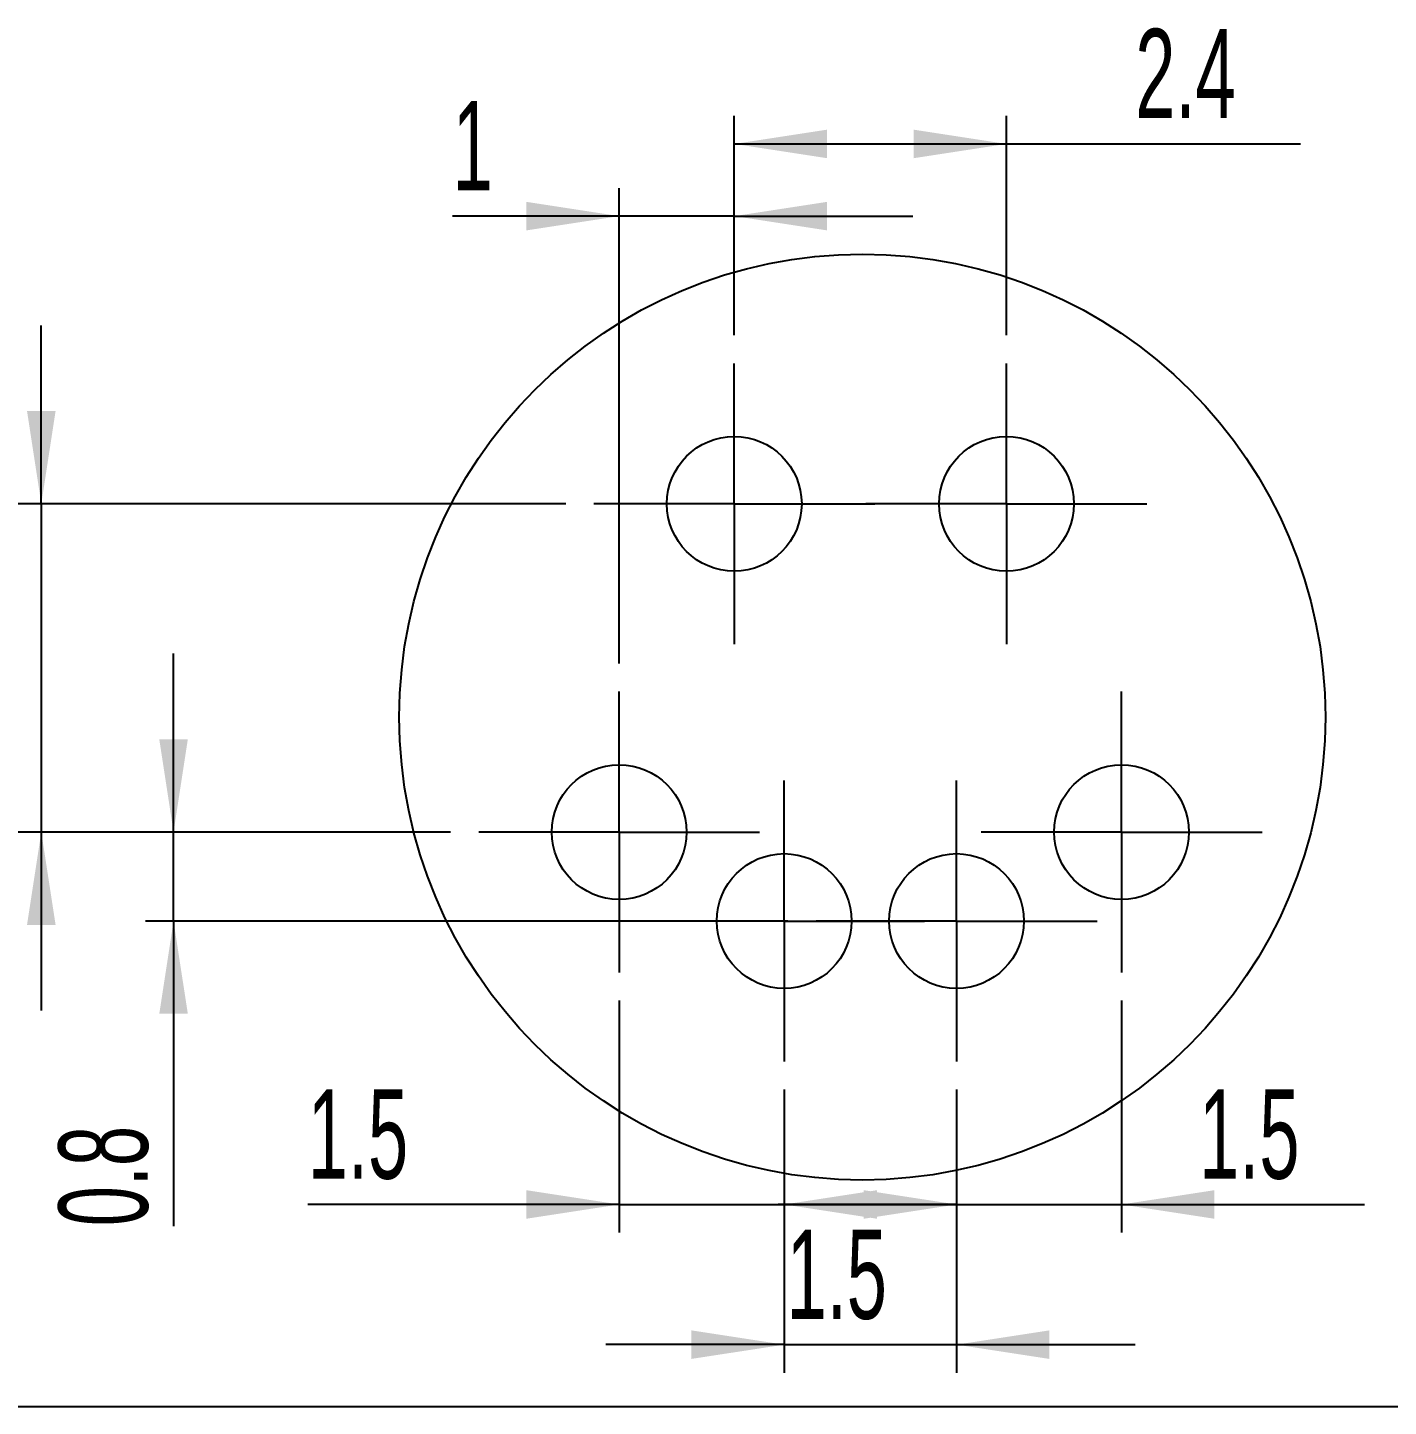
# Model space of a CAD drawing. Extents: x 13 to 282, y 8 to 200.
# Drawn here: x 68.04 to 116.45, y 8.49 to 57.56 of the extents above; entities that cross this region are included whole.
import ezdxf

# ---------------------------------------------------------------- set-up
doc = ezdxf.new("R2010")
doc.units = 0
doc.layers.get('0').update_dxf_attribs({"linetype": 'CONTINUOUS'})
doc.styles.add('SLDTEXTSTYLE0', font='TXT', dxfattribs={"width": 0.605})
doc.dimstyles.new('SLDDIMSTYLE5', dxfattribs={"dimtxt": 3.081982, "dimasz": 3.302, "dimexe": 0, "dimexo": 0.0625, "dimgap": 0.770496, "dimtad": 1, "dimdec": 1, "dimlfac": 0.25, "dimrnd": 1e-09, "dimtxsty": 'SLDTEXTSTYLE0', "dimsah": 1, "dimcen": 0.09, "dimazin": 3, "dimtfac": 1, "dimtdec": 1, "dimtmove": 0, "dimatfit": 3, "dimtolj": 1, "dimtzin": 12})
doc.dimstyles.new('SLDDIMSTYLE7', dxfattribs={"dimtxt": 3.081982, "dimasz": 3.302, "dimexe": 0, "dimexo": 0.0625, "dimgap": 0.770496, "dimtad": 1, "dimdec": 1, "dimlfac": 0.25, "dimrnd": 1e-09, "dimzin": 12, "dimtxsty": 'SLDTEXTSTYLE0', "dimsah": 1, "dimcen": 0.09, "dimazin": 3, "dimtfac": 1, "dimtdec": 1, "dimtmove": 0, "dimatfit": 3, "dimtolj": 1, "dimtzin": 12})
doc.dimstyles.new('SLDDIMSTYLE8', dxfattribs={"dimtxt": 3.081982, "dimasz": 3.302, "dimexe": 0, "dimexo": 0.0625, "dimgap": 0.770496, "dimtad": 1, "dimdec": 1, "dimlfac": 0.25, "dimrnd": 1e-09, "dimzin": 12, "dimtxsty": 'SLDTEXTSTYLE0', "dimsah": 1, "dimcen": 0.09, "dimazin": 3, "dimtfac": 1, "dimtdec": 1, "dimtofl": 0, "dimtmove": 0, "dimatfit": 3, "dimtolj": 1, "dimtzin": 12})

# ---------------------------------------------------------------- blocks, each defined once
blk = doc.blocks.new('_D_24')
at = {"color": 7, "linetype": 'CONTINUOUS'}
for p, q in [((68.525, 40.609), (68.525, 46.959)), ((87.183, 40.609), (67.525, 40.609)), ((68.525, 40.609), (68.525, 28.93)), ((83.086, 28.93), (67.525, 28.93)), ((68.525, 28.93), (68.525, 22.58))]:
    blk.add_line(p, q, dxfattribs=at)
for points in [[(68.525, 40.609), (69.033, 43.911), (68.017, 43.911)], [(68.525, 28.93), (68.017, 25.628), (69.033, 25.628)]]:
    blk.add_solid(points, dxfattribs=at)
at = {"color": 7, "linetype": 'CONTINUOUS', "insert": (64.433, 32.688), "char_height": 3.175, "attachment_point": 1, "rotation": 90, "style": 'SLDTEXTSTYLE0'}
blk.add_mtext('2.9', dxfattribs=at)
blk = doc.blocks.new('_D_25')
at = {"color": 7, "linetype": 'CONTINUOUS'}
for p, q in [((73.23, 28.93), (73.23, 35.28)), ((83.086, 28.93), (72.23, 28.93)), ((73.23, 25.765), (73.23, 28.93)), ((95.089, 25.765), (72.23, 25.765)), ((73.23, 25.765), (73.23, 14.903))]:
    blk.add_line(p, q, dxfattribs=at)
for points in [[(73.23, 28.93), (73.738, 32.232), (72.722, 32.232)], [(73.23, 25.765), (72.722, 22.463), (73.738, 22.463)]]:
    blk.add_solid(points, dxfattribs=at)
at = {"color": 7, "linetype": 'CONTINUOUS', "insert": (69.138, 14.903), "char_height": 3.175, "attachment_point": 1, "rotation": 90, "style": 'SLDTEXTSTYLE0'}
blk.add_mtext('0.8', dxfattribs=at)
blk = doc.blocks.new('_D_26')
at = {"color": 7, "linetype": 'CONTINUOUS'}
for p, q in [((89.084, 34.927), (89.084, 51.847)), ((93.18, 46.606), (93.18, 51.847)), ((89.084, 50.847), (83.158, 50.847)), ((93.18, 50.847), (89.084, 50.847)), ((93.18, 50.847), (99.53, 50.847))]:
    blk.add_line(p, q, dxfattribs=at)
for points in [[(89.084, 50.847), (85.782, 51.355), (85.782, 50.339)], [(93.18, 50.847), (96.482, 50.339), (96.482, 51.355)]]:
    blk.add_solid(points, dxfattribs=at)
at = {"color": 7, "linetype": 'CONTINUOUS', "insert": (83.158, 54.94), "char_height": 3.175, "attachment_point": 1, "style": 'SLDTEXTSTYLE0'}
blk.add_mtext('1', dxfattribs=at)
blk = doc.blocks.new('_D_27')
at = {"color": 7, "linetype": 'CONTINUOUS'}
for p, q in [((93.18, 46.606), (93.18, 54.416)), ((102.862, 46.606), (102.862, 54.416)), ((93.18, 53.416), (102.862, 53.416)), ((102.862, 53.416), (113.325, 53.416))]:
    blk.add_line(p, q, dxfattribs=at)
for points in [[(93.18, 53.416), (96.482, 52.908), (96.482, 53.924)], [(102.862, 53.416), (99.56, 53.924), (99.56, 52.908)]]:
    blk.add_solid(points, dxfattribs=at)
at = {"color": 7, "linetype": 'CONTINUOUS', "insert": (107.446, 57.509), "char_height": 3.175, "attachment_point": 1, "style": 'SLDTEXTSTYLE0'}
blk.add_mtext('2.4', dxfattribs=at)
blk = doc.blocks.new('_D_28')
at = {"color": 7, "linetype": 'CONTINUOUS'}
for p, q in [((89.084, 22.932), (89.084, 14.679)), ((94.955, 19.768), (94.955, 14.679)), ((89.084, 15.679), (78.007, 15.679)), ((89.084, 15.679), (94.955, 15.679)), ((94.955, 15.679), (101.305, 15.679))]:
    blk.add_line(p, q, dxfattribs=at)
for points in [[(89.084, 15.679), (85.782, 16.187), (85.782, 15.171)], [(94.955, 15.679), (98.257, 15.171), (98.257, 16.187)]]:
    blk.add_solid(points, dxfattribs=at)
at = {"color": 7, "linetype": 'CONTINUOUS', "insert": (78.007, 19.772), "char_height": 3.175, "attachment_point": 1, "style": 'SLDTEXTSTYLE0'}
blk.add_mtext('1.5', dxfattribs=at)
blk = doc.blocks.new('_D_29')
at = {"color": 7, "linetype": 'CONTINUOUS'}
for p, q in [((94.955, 19.768), (94.955, 9.691)), ((101.087, 19.768), (101.087, 9.691)), ((94.955, 10.691), (88.605, 10.691)), ((94.955, 10.691), (101.087, 10.691)), ((101.087, 10.691), (107.437, 10.691))]:
    blk.add_line(p, q, dxfattribs=at)
for points in [[(94.955, 10.691), (91.653, 11.199), (91.653, 10.183)], [(101.087, 10.691), (104.389, 10.183), (104.389, 11.199)]]:
    blk.add_solid(points, dxfattribs=at)
at = {"color": 7, "linetype": 'CONTINUOUS', "insert": (95.039, 14.784), "char_height": 3.175, "attachment_point": 1, "style": 'SLDTEXTSTYLE0'}
blk.add_mtext('1.5', dxfattribs=at)
blk = doc.blocks.new('_D_30')
at = {"color": 7, "linetype": 'CONTINUOUS'}
for p, q in [((106.958, 22.932), (106.958, 14.679)), ((101.087, 19.768), (101.087, 14.679)), ((101.087, 15.679), (94.737, 15.679)), ((101.087, 15.679), (106.958, 15.679)), ((106.958, 15.679), (115.598, 15.679))]:
    blk.add_line(p, q, dxfattribs=at)
for points in [[(101.087, 15.679), (97.785, 16.187), (97.785, 15.171)], [(106.958, 15.679), (110.26, 15.171), (110.26, 16.187)]]:
    blk.add_solid(points, dxfattribs=at)
at = {"color": 7, "linetype": 'CONTINUOUS', "insert": (109.718, 19.772), "char_height": 3.175, "attachment_point": 1, "style": 'SLDTEXTSTYLE0'}
blk.add_mtext('1.5', dxfattribs=at)
blk = doc.blocks.new('SW_CENTERMARKSYMBOL_9')
at = {"color": 0, "linetype": 'CONTINUOUS'}
for p, q in [((0, 2.6), (0, 4.997)), ((0, 0), (0, 2.6)), ((-2.6, 0), (-4.997, 0)), ((0, 0), (-2.6, 0)), ((0, 0), (0, -2.6)), ((0, 0), (2.6, 0)), ((2.6, 0), (4.997, 0)), ((0, -2.6), (0, -4.997))]:
    blk.add_line(p, q, dxfattribs=at)
blk = doc.blocks.new('SW_CENTERMARKSYMBOL_10')
at = {"color": 0, "linetype": 'CONTINUOUS'}
for p, q in [((0, 2.6), (0, 4.997)), ((0, 0), (0, 2.6)), ((-2.6, 0), (-4.997, 0)), ((0, 0), (-2.6, 0)), ((0, 0), (0, -2.6)), ((0, 0), (2.6, 0)), ((2.6, 0), (4.997, 0)), ((0, -2.6), (0, -4.997))]:
    blk.add_line(p, q, dxfattribs=at)
blk = doc.blocks.new('SW_CENTERMARKSYMBOL_11')
at = {"color": 0, "linetype": 'CONTINUOUS'}
for p, q in [((0, 2.6), (0, 4.997)), ((0, 0), (0, 2.6)), ((-2.6, 0), (-4.997, 0)), ((0, 0), (-2.6, 0)), ((0, 0), (0, -2.6)), ((0, 0), (2.6, 0)), ((2.6, 0), (4.997, 0)), ((0, -2.6), (0, -4.997))]:
    blk.add_line(p, q, dxfattribs=at)
blk = doc.blocks.new('SW_CENTERMARKSYMBOL_12')
at = {"color": 0, "linetype": 'CONTINUOUS'}
for p, q in [((0, 2.6), (0, 4.997)), ((0, 0), (0, 2.6)), ((-2.6, 0), (-4.997, 0)), ((0, 0), (-2.6, 0)), ((0, 0), (0, -2.6)), ((0, 0), (2.6, 0)), ((2.6, 0), (4.997, 0)), ((0, -2.6), (0, -4.997))]:
    blk.add_line(p, q, dxfattribs=at)
blk = doc.blocks.new('SW_CENTERMARKSYMBOL_13')
at = {"color": 0, "linetype": 'CONTINUOUS'}
for p, q in [((0, 2.6), (0, 4.997)), ((0, 0), (0, 2.6)), ((-2.6, 0), (-4.997, 0)), ((0, 0), (-2.6, 0)), ((0, 0), (0, -2.6)), ((0, 0), (2.6, 0)), ((2.6, 0), (4.997, 0)), ((0, -2.6), (0, -4.997))]:
    blk.add_line(p, q, dxfattribs=at)
blk = doc.blocks.new('SW_CENTERMARKSYMBOL_14')
at = {"color": 0, "linetype": 'CONTINUOUS'}
for p, q in [((0, 2.6), (0, 4.997)), ((0, 0), (0, 2.6)), ((-2.6, 0), (-4.997, 0)), ((0, 0), (-2.6, 0)), ((0, 0), (0, -2.6)), ((0, 0), (2.6, 0)), ((2.6, 0), (4.997, 0)), ((0, -2.6), (0, -4.997))]:
    blk.add_line(p, q, dxfattribs=at)

msp = doc.modelspace()

# ---------------------------------------------------------------- linework, layer by layer
at = {"color": 7, "linetype": 'CONTINUOUS'}
msp.add_line((12.777, 8.493), (282.263, 8.493), dxfattribs=at)
for centre, radius in [((97.735, 33.022), 16.474), ((93.18, 40.609), 2.397), ((102.862, 40.609), 2.397), ((89.084, 28.93), 2.397), ((106.958, 28.93), 2.397), ((94.955, 25.765), 2.397), ((101.087, 25.765), 2.397)]:
    msp.add_circle(centre, radius, dxfattribs=at)

# ---------------------------------------------------------------- block references
for name, p in [('SW_CENTERMARKSYMBOL_9', (93.18, 40.609)), ('SW_CENTERMARKSYMBOL_10', (102.862, 40.609)), ('SW_CENTERMARKSYMBOL_14', (89.084, 28.93)), ('SW_CENTERMARKSYMBOL_11', (106.958, 28.93)), ('SW_CENTERMARKSYMBOL_13', (94.955, 25.765)), ('SW_CENTERMARKSYMBOL_12', (101.087, 25.765))]:
    msp.add_blockref(name, p, dxfattribs=at)

# ---------------------------------------------------------------- dimensions: what is measured, and where the dimension line sits
for base, p1, p2, dimstyle, picture, middle in [((102.862, 53.416), (93.18, 45.606), (102.862, 45.606), 'SLDDIMSTYLE8', '_D_27', (110.385, 53.416)), ((89.084, 50.847), (93.18, 45.606), (89.084, 33.927), 'SLDDIMSTYLE7', '_D_26', (84.334, 50.847)), ((94.955, 15.679), (89.084, 23.932), (94.955, 20.768), 'SLDDIMSTYLE7', '_D_28', (80.946, 15.679)), ((106.958, 15.679), (101.087, 20.768), (106.958, 23.932), 'SLDDIMSTYLE7', '_D_30', (112.658, 15.679)), ((101.087, 10.691), (94.955, 20.768), (101.087, 20.768), 'SLDDIMSTYLE7', '_D_29', (97.978, 10.691))]:
    dim = msp.add_linear_dim(base=base, p1=p1, p2=p2, dimstyle=dimstyle, dxfattribs=at)
    dim.commit()
    dim.dimension.update_dxf_attribs({"geometry": picture, "text_midpoint": middle, "dimtype": 160})
for base, p1, dimstyle, picture, middle in [((68.525, 28.93), (88.183, 40.609), 'SLDDIMSTYLE7', '_D_24', (68.525, 35.628)), ((73.23, 28.93), (96.089, 25.765), 'SLDDIMSTYLE5', '_D_25', (73.23, 17.843))]:
    dim = msp.add_linear_dim(base=base, p1=p1, p2=(84.086, 28.93), angle=90, dimstyle=dimstyle, dxfattribs=at)
    dim.commit()
    dim.dimension.update_dxf_attribs({"geometry": picture, "text_midpoint": middle, "dimtype": 160})

doc.saveas('drawing.dxf')
